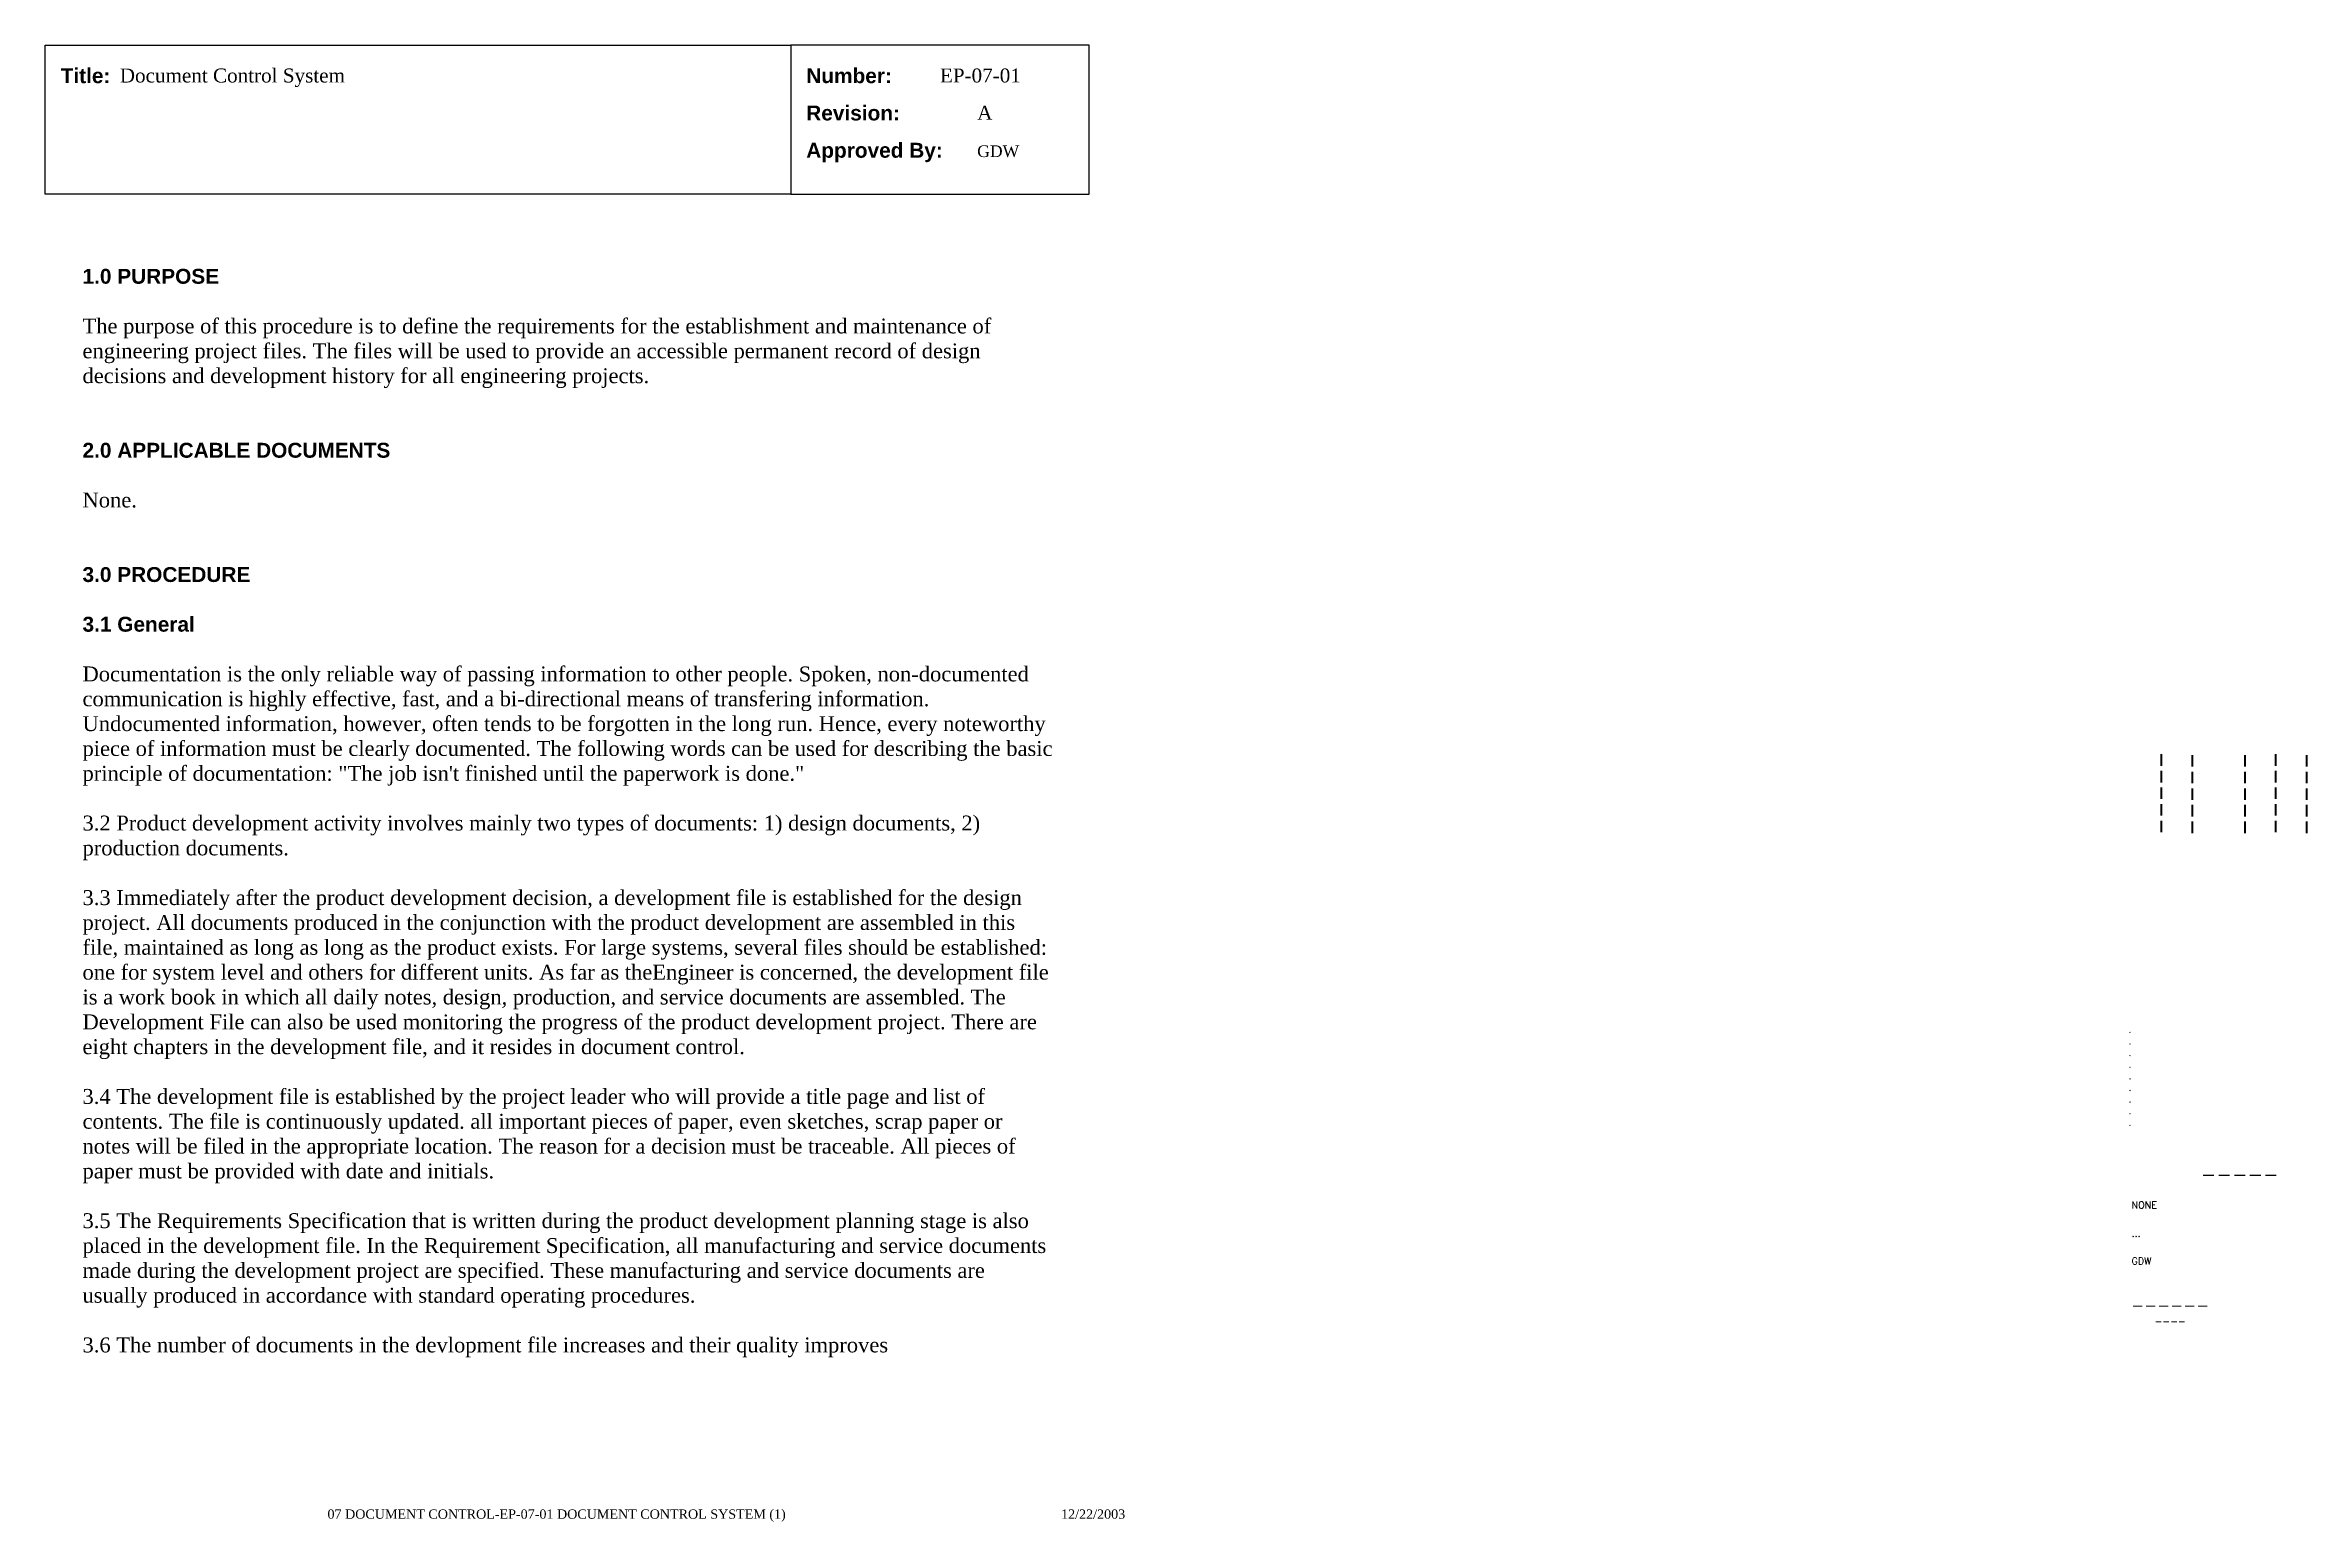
# Paper-space layout 'EP-07-01 Document Control System (1)' of a CAD drawing. Header units: inches. Extents: x 1 to 31.3, y 0.2 to 20.
import ezdxf
from ezdxf.enums import TextEntityAlignment as Align

# ---------------------------------------------------------------- set-up
doc = ezdxf.new("R2010")
doc.units = ezdxf.units.IN
doc.header["$MEASUREMENT"] = 0
doc.layers.add('TitleBlock_Attributes', color=40, linetype='Continuous', plot=False)
doc.layers.add('TitleBlock_Atts_Print', color=1, linetype='Continuous')
doc.styles.get("Standard").update_dxf_attribs({"font": 'simplex.shx'})
doc.styles.add('style1', font='TIMES.TTF')
doc.styles.add('styleAtt', font='TIMES.TTF')
doc.styles.add('TBBIGTEXT', font='complex.shx')

# ---------------------------------------------------------------- blocks, each defined once
blk = doc.blocks.new('Test1')
at = {"layer": 'TitleBlock_Attributes', "style": 'TBBIGTEXT', "width": 0.8}
for tag, p, height in [('SideLine1', (29.492, 9.408), 0.25), ('SideLine2', (29.906, 9.396), 0.25), ('SideLine3', (30.612, 9.396), 0.25), ('SideLine4', (31.026, 9.408), 0.25), ('SideLine5', (31.44, 9.396), 0.25), ('File-Layout', (28.803, 3.641), 0.125)]:
    blk.add_attdef(tag, p, '', height=height, rotation=90, dxfattribs=at)
at = {"layer": 'TitleBlock_Attributes'}
for tag, p, height in [('REV1', (28.947, 6.754), 0.0625), ('REV2', (28.947, 6.598), 0.0625), ('REV3', (28.947, 6.442), 0.0625), ('REV4', (28.947, 6.286), 0.0625), ('REV5', (28.947, 6.13), 0.0625), ('REV6', (28.947, 5.974), 0.0625), ('REV7', (28.947, 5.818), 0.0625), ('REV8', (28.947, 5.662), 0.0625), ('REV9', (28.947, 5.506), 0.0625), ('SCALE', (28.983, 4.394), 0.0938), ('INCHARGE', (28.983, 4.016), 0.0938), ('DRW', (28.983, 3.641), 0.0938)]:
    blk.add_attdef(tag, p, '', height=height, dxfattribs=at)
at = {"layer": 'TitleBlock_Attributes', "style": 'TBBIGTEXT'}
for tag, height, p in [('PROJNUM', 0.188, (30.434, 4.761)), ('DWG_NUM', 0.156, (31.168, 4.127)), ('CUSTOMER', 0.156, (29.501, 3.017)), ('LOCATION', 0.0938, (29.501, 2.835)), ('DESC_1', 0.188, (29.501, 2.412)), ('DESC_2', 0.188, (29.501, 2.1)), ('DESC_3', 0.188, (29.501, 1.787))]:
    blk.add_attdef(tag, text='', height=height, dxfattribs=at).set_placement(p, align=Align.CENTER)
at = {"layer": 'TitleBlock_Attributes'}
blk.add_attdef('DRW_DATE', text='', height=0.0938, dxfattribs=at).set_placement((31.149, 3.648), align=Align.CENTER)

psp = doc.layouts.new('EP-07-01 Document Control System (1)')

# ---------------------------------------------------------------- linework, layer by layer
for points in [[(1, 20), (11, 20), (11, 18), (1, 18)], [(11, 18), (15, 18), (15, 20), (11, 20)]]:
    psp.add_lwpolyline(points, close=True)

# ---------------------------------------------------------------- block references
ref = psp.add_blockref('Test1', (0, 0))
ref.add_attrib('CUSTOMER', '------', dxfattribs={"layer": 'TitleBlock_Attributes', "height": 0.1562, "style": 'TBBIGTEXT'}).set_placement((29.501, 3.017), align=Align.CENTER)
ref.add_attrib('LOCATION', '----', dxfattribs={"layer": 'TitleBlock_Attributes', "height": 0.0938, "style": 'TBBIGTEXT'}).set_placement((29.501, 2.835), align=Align.CENTER)
ref.add_attrib('DESC_1', 'Document Control System', (2, 19.5), dxfattribs={"layer": 'TitleBlock_Atts_Print', "height": 0.1875, "style": 'styleAtt'})
ref.add_attrib('DESC_2', 'EP-07-01', (13, 19.5), dxfattribs={"layer": 'TitleBlock_Atts_Print', "height": 0.1875, "style": 'styleAtt'})
ref.add_attrib('DESC_3', 'A', (13.5, 19), dxfattribs={"layer": 'TitleBlock_Atts_Print', "height": 0.188, "style": 'styleAtt'})
ref.add_attrib('PROJNUM', '-----', dxfattribs={"layer": 'TitleBlock_Attributes', "height": 0.1875, "style": 'TBBIGTEXT'}).set_placement((30.434, 4.761), align=Align.CENTER)
ref.add_attrib('DWG_NUM', 'GDW', (13.5, 18.5), dxfattribs={"layer": 'TitleBlock_Atts_Print', "height": 0.1562, "style": 'styleAtt'})
ref.add_attrib('DRW_DATE', '12/22/2003', dxfattribs={"layer": 'TitleBlock_Atts_Print', "height": 0.125, "style": 'styleAtt'}).set_placement((15.055, 0.232), align=Align.CENTER)
ref.add_attrib('DRW', 'GDW', (28.983, 3.641), dxfattribs={"layer": 'TitleBlock_Attributes', "height": 0.0938})
ref.add_attrib('INCHARGE', '...', (28.983, 4.016), dxfattribs={"layer": 'TitleBlock_Attributes', "height": 0.0938})
ref.add_attrib('SCALE', 'NONE', (28.983, 4.394), dxfattribs={"layer": 'TitleBlock_Attributes', "height": 0.0938})
ref.add_attrib('REV1', '.', (28.947, 6.754), dxfattribs={"layer": 'TitleBlock_Attributes', "height": 0.0625})
ref.add_attrib('REV2', '.', (28.947, 6.598), dxfattribs={"layer": 'TitleBlock_Attributes', "height": 0.0625})
ref.add_attrib('REV3', '.', (28.947, 6.442), dxfattribs={"layer": 'TitleBlock_Attributes', "height": 0.0625})
ref.add_attrib('REV4', '.', (28.947, 6.286), dxfattribs={"layer": 'TitleBlock_Attributes', "height": 0.0625})
ref.add_attrib('REV5', '.', (28.947, 6.13), dxfattribs={"layer": 'TitleBlock_Attributes', "height": 0.0625})
ref.add_attrib('REV6', '.', (28.947, 5.974), dxfattribs={"layer": 'TitleBlock_Attributes', "height": 0.0625})
ref.add_attrib('REV7', '.', (28.947, 5.818), dxfattribs={"layer": 'TitleBlock_Attributes', "height": 0.0625})
ref.add_attrib('REV8', '.', (28.947, 5.662), dxfattribs={"layer": 'TitleBlock_Attributes', "height": 0.0625})
ref.add_attrib('REV9', '.', (28.947, 5.506), dxfattribs={"layer": 'TitleBlock_Attributes', "height": 0.0625})
ref.add_attrib('SideLine1', '-----', (29.492, 9.408), dxfattribs={"layer": 'TitleBlock_Attributes', "height": 0.25, "rotation": 90, "style": 'TBBIGTEXT', "width": 0.8})
ref.add_attrib('SideLine2', '-----', (29.906, 9.396), dxfattribs={"layer": 'TitleBlock_Attributes', "height": 0.25, "rotation": 90, "style": 'TBBIGTEXT', "width": 0.8})
ref.add_attrib('SideLine3', '-----', (30.612, 9.396), dxfattribs={"layer": 'TitleBlock_Attributes', "height": 0.25, "rotation": 90, "style": 'TBBIGTEXT', "width": 0.8})
ref.add_attrib('SideLine4', '-----', (31.026, 9.408), dxfattribs={"layer": 'TitleBlock_Attributes', "height": 0.25, "rotation": 90, "style": 'TBBIGTEXT', "width": 0.8})
ref.add_attrib('SideLine5', '-----', (31.44, 9.396), dxfattribs={"layer": 'TitleBlock_Attributes', "height": 0.25, "rotation": 90, "style": 'TBBIGTEXT', "width": 0.8})
ref.add_attrib('File-Layout', '07 DOCUMENT CONTROL-EP-07-01 DOCUMENT CONTROL SYSTEM (1)', dxfattribs={"layer": 'TitleBlock_Atts_Print', "height": 0.125, "style": 'styleAtt'}).set_placement((7.859, 0.232), align=Align.CENTER)

# ---------------------------------------------------------------- texts
at = {"color": 5, "char_height": 0.2, "width": 2, "attachment_point": 1, "line_spacing_factor": 1.5, "style": 'style1'}
for s, insert in [('{\\fArial|b1|i0|c0|p34;Title:}', (1.207, 19.691)), ('{\\fArial|b1|i0|c0|p34;Number:\\PRevision:\\PApproved By:}', (11.207, 19.691))]:
    psp.add_mtext(s, dxfattribs=dict(at, insert=insert))
at = {"color": 5, "insert": (1.5, 17), "char_height": 0.2, "width": 13, "attachment_point": 1, "style": 'style1'}
psp.add_mtext('{\\fArial|b1|i0|c0|p34;1.0 PURPOSE\\P\\P}The purpose of this procedure is to define the requirements for the establishment and maintenance of engineering project files. The files will be used to provide an accessible permanent record of design decisions and development history for all engineering projects.\\P\\P\\P{\\fArial|b1|i0|c0|p34;2.0 APPLICABLE DOCUMENTS\\P\\P}None.\\P\\P\\P{\\fArial|b1|i0|c0|p34;3.0 PROCEDURE\\P\\P3.1 General\\P\\P}Documentation is the only reliable way of passing information to other people. Spoken, non-documented communication is highly effective, fast, and a bi-directional means of transfering information. Undocumented information, however, often tends to be forgotten in the long run. Hence, every noteworthy piece of information must be clearly documented. The following words can be used for describing the basic principle of documentation: "The job isn\'t finished until the paperwork is done."\\P\\P3.2 Product development activity involves mainly two types of documents: 1) design documents, 2) production documents.\\P\\P3.3 Immediately after the product development decision, a development file is established for the design project. All documents produced in the conjunction with the product development are assembled in this file, maintained as long as long as the product exists. For large systems, several files should be established: one for system level and others for different units. As far as theEngineer is concerned, the development file is a work book in which all daily notes, design, production, and service documents are assembled. The Development File can also be used monitoring the progress of the product development project. There are eight chapters in the development file, and it resides in document control.\\P\\P3.4 The development file is established by the project leader who will provide a title page and list of contents. The file is continuously updated. all important pieces of paper, even sketches, scrap paper or notes will be filed in the appropriate location. The reason for a decision must be traceable. All pieces of paper must be provided with date and initials.\\P\\P3.5 The Requirements Specification that is written during the product development planning stage is also placed in the development file. In the Requirement Specification, all manufacturing and service documents made during the development project are specified. These manufacturing and service documents are usually produced in accordance with standard operating procedures.\\P\\P3.6 The number of documents in the devlopment file increases and their quality improves', dxfattribs=at)

doc.saveas('drawing.dxf')
